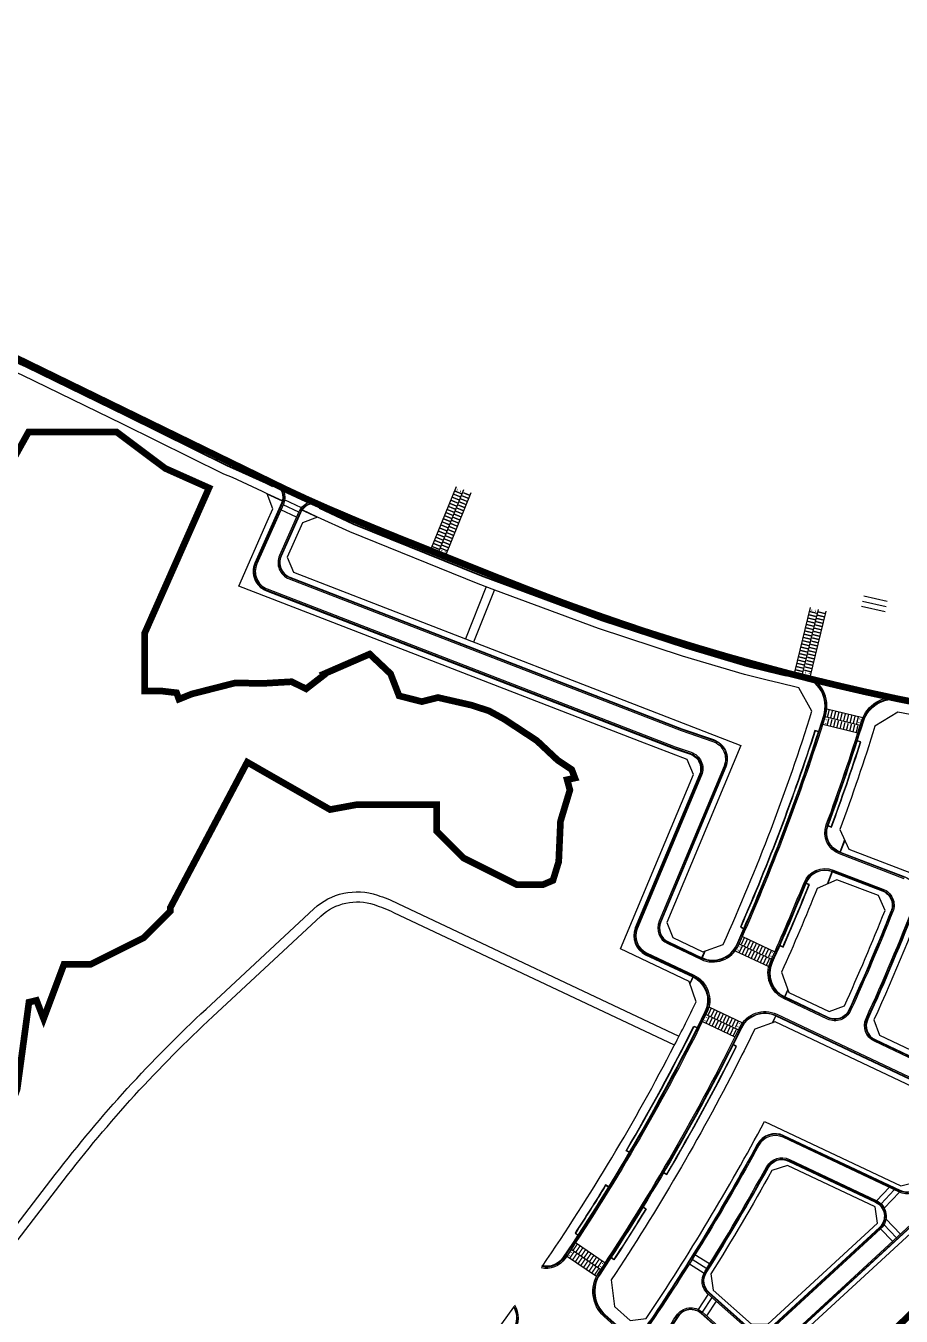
# Model space of a CAD drawing. Header units: millimetres. Extents: x 235327 to 237168, y 422741 to 424190.
# Drawn here: x 235988.4 to 236317.1, y 423705.2 to 424189.9 of the extents above; entities that cross this region are included whole.
import ezdxf

# ---------------------------------------------------------------- set-up
doc = ezdxf.new("R2010")
doc.units = ezdxf.units.MM
doc.linetypes.add('DASHED2', pattern=[0.375, 0.25, -0.125])
doc.linetypes.add('PHANTOM2', pattern=[1.25, 0.625, -0.125, 0.125, -0.125, 0.125, -0.125])
for name, color, linetype in [('0_210818_탑립전민지구 구역계(최종)', 1, 'PHANTOM2'), ('@@노면표시_11.횡단보도(W6.0_백색)', 7, 'Continuous'), ('@@보도선', 7, 'Continuous'), ('@@횡단보도라인', 7, 'Continuous')]:
    doc.layers.add(name, color=color, linetype=linetype)
doc.layers.add('_낮춤(200x250)_직선', color=7, linetype='Continuous', lineweight=13)

# ---------------------------------------------------------------- blocks, each defined once
blk = doc.blocks.new('계획선 검토')
at = {"layer": '@@보도선', "color": 8}
for points in [[(235866.68, 424117.2, -0.24565), (235878.26, 424117.49), (235937.57, 424088.34), (235971.45, 424071.62), (235989.34, 424063.58), (236027.12, 424045.14), (236065.03, 424026.42), (236068.14, 424025.1), (236079.5, 424019.84), (236081.88, 424018.74, -0.409289), (236085.09, 424010.21), (236075.15, 423987.78, 0.428203), (236079.03, 423978.42), (236232.24, 423919.1), (236238.22, 423917.06, -0.433871), (236242.12, 423908.4), (236218.01, 423850.77, 0.401043), (236221.48, 423841.74), (236239.21, 423833.36, -0.418541), (236244.16, 423819.24, -0.033623), (236190.9, 423726.93, -0.31349), (236181.86, 423723.4, -0.306906)], [(235867.22, 424116.92, -0.238227), (235878.04, 424117.04), (235937.35, 424087.89), (235971.24, 424071.17), (235989.12, 424063.12), (236026.9, 424044.69), (236064.82, 424025.97), (236067.94, 424024.65), (236079.29, 424019.39), (236081.67, 424018.29, -0.409289), (236084.63, 424010.41), (236074.7, 423987.98, 0.428203), (236078.85, 423977.95), (236232.07, 423918.63), (236238.06, 423916.58, -0.433871), (236241.66, 423908.59), (236217.55, 423850.96, 0.401043), (236221.26, 423841.28), (236239, 423832.9, -0.418541), (236243.71, 423819.46, -0.033623), (236190.48, 423727.21, -0.306906), (236182.16, 423723.84)], [(236081.58, 424018.11), (236081.58, 424018.11), (236079.21, 424019.21), (236067.86, 424024.46), (236064.74, 424025.79), (236026.81, 424044.51), (235989.04, 424062.94), (235971.15, 424070.99), (235937.26, 424087.71), (235877.95, 424116.86, 0.238227), (235867.31, 424116.75), (235867.22, 424116.92)], [(236182.41, 423724, 0.030678), (236231.93, 423806.93, 0.005831), (236240.18, 423823.35), (236237.48, 423830.99), (236211.71, 423843.17), (236239.11, 423908.67), (236236.72, 423914.28), (236219.05, 423921.12), (236099.84, 423967.27), (236068.32, 423979.47), (236079.07, 424003.73), (236081.15, 424008.44), (236079, 424014.14), (236077.24, 424014.96), (236065.96, 424020.18), (236062.79, 424021.53), (236024.75, 424040.31), (235987.05, 424058.7), (235969.16, 424066.75), (235935.2, 424083.52), (235872.89, 424114.14), (235867.57, 424116.88)], [(236081.58, 424018.11, -0.364342), (236084.75, 424011.35, -0.364342)], [(236084.47, 424010.49), (236074.53, 423988.05, 0.428203), (236078.78, 423977.78), (236232.01, 423918.46), (236238, 423916.41, -0.433871), (236241.49, 423908.66), (236217.38, 423851.03, 0.401043), (236221.19, 423841.12), (236238.92, 423832.74)], [(236084.77, 424011.34, -0.039114), (236084.47, 424010.49)], [(236084.77, 424011.34, -0.039114), (236084.47, 424010.49)], [(236099.28, 424009.91, 0.364339), (236092.08, 424007.96, 0.364339)], [(236242.13, 423839.72), (236242.22, 423839.9, 0.420196), (236255.35, 423844.76, 0.029063), (236288.03, 423930.82, 0.433862), (236279.55, 423945.83), (236272.16, 423947.62), (236259.46, 423950.76), (236236.4, 423957.61), (236204.98, 423967.9), (236159.92, 423984.66), (236111.9, 424004.06), (236099.28, 424009.91, 0)], [(236091.52, 424007), (236084.27, 423990.63, 0.428203), (236087.49, 423982.84), (236234.7, 423925.85), (236246.62, 423921.77, -0.433871), (236251.22, 423911.54), (236226.85, 423853.29, 0.401043), (236229.73, 423845.78), (236242.21, 423839.88)], [(236092.06, 424007.97, 0.047578), (236091.52, 424007)], [(236084.27, 423990.63, 0.428203), (236087.49, 423982.84), (236234.7, 423925.85), (236246.62, 423921.77, -0.433871), (236251.22, 423911.54), (236248.37, 423904.74)], [(236223.94, 423692.38, 0.004694), (236232.76, 423705.45, -0.456972), (236242.5, 423706.72), (236259.36, 423691.7, 0.385544)], [(236268.75, 423691.78), (236320.61, 423739.53, 0.096626)], [(236342.64, 423791.68), (236307.09, 423808.48, -0.410123), (236303.95, 423817.05, 0.013895), (236322.29, 423860.47, 0.416043)], [(236318.27, 423869.55), (236293.94, 423878.86, -0.410536), (236289.01, 423889.74, 0.012801), (236302.29, 423928.85, -0.380361), (236316.52, 423937.42), (236341.9, 423932.67)], [(236224.35, 423692.09, 0.004694), (236233.17, 423705.18, -0.456972), (236242.17, 423706.35), (236259.02, 423691.33, 0.385544)], [(236269.09, 423691.41), (236320.95, 423739.16, 0.096626)], [(236342.85, 423792.14), (236307.31, 423808.93, -0.410123), (236304.41, 423816.84, 0.013895), (236322.76, 423860.29, 0.416043)], [(236318.45, 423870.02), (236294.12, 423879.33, -0.410536), (236289.48, 423889.57, 0.012801), (236302.77, 423928.7, -0.380361), (236316.43, 423936.93), (236341.8, 423932.18)], [(236294.12, 423879.33), (236294.2, 423879.52), (236294.2, 423879.52, -0.410536), (236289.66, 423889.5, 0.012801), (236302.96, 423928.64, -0.380361), (236316.39, 423936.73), (236341.77, 423931.99)], [(236340.92, 423927.38), (236315.93, 423932.06), (236307.3, 423926.83, -0.012631), (236294.1, 423887.99), (236297.43, 423880.61), (236328.53, 423868.71, -0.016605), (236306.87, 423816.51), (236308.96, 423810.78), (236351.78, 423790.55)], [(236286.13, 423924.86), (236284.74, 423925.2, -0.024966), (236256.73, 423851.38), (236258.02, 423850.77)], [(236286.09, 423924.75), (236284.82, 423925.06, -0.024893), (236256.89, 423851.44), (236258.06, 423850.88)], [(236289.62, 423889.38), (236290.96, 423888.89, 0.010497), (236302.03, 423921), (236300.64, 423921.33)], [(236289.66, 423889.5), (236290.88, 423889.05, 0.01042), (236301.87, 423920.91), (236300.61, 423921.22)], [(236294.19, 423879.5), (236318.51, 423870.19, -0.416043), (236322.92, 423860.22, -0.013895), (236304.57, 423816.77, 0.410123), (236307.38, 423809.09), (236342.93, 423792.3, -0.414214), (236346.59, 423782.07), (236335.57, 423758.75, -0.096626), (236321.07, 423739.03), (236269.21, 423691.28, -0.385544), (236258.9, 423691.2), (236242.05, 423706.21, 0.456972), (236233.32, 423705.08, -0.002131), (236229.35, 423699.11, -0.002131)], [(236291.4, 423872.34), (236291.33, 423872.15, 0.409418), (236281.3, 423867.77, -0.010007), (236268.67, 423838.03, 0.408448), (236273.42, 423825.16), (236273.33, 423824.98)], [(236291.34, 423872.17, -0.000033), (236291.34, 423872.17), (236310.05, 423865.01, -0.418164), (236313.37, 423857.42, -0.012005), (236297.53, 423820.27, -0.418411), (236289.75, 423817.42), (236273.41, 423825.14, -0.000045), (236273.41, 423825.14, -0.000045)], [(235952, 423639.09), (235955.76, 423687.23, -0.145274), (235966.75, 423715.86), (235999.44, 423758.41, -0.041799), (236056.06, 423820.6), (236096.56, 423858.23, -0.274452), (236120.39, 423863.38, -0.029653), (236128.08, 423860.29), (236233.6, 423810.44)], [(236271.49, 423844.41), (236272.78, 423843.8, 0.007898), (236282.67, 423867.36), (236281.35, 423867.89)], [(236271.54, 423844.52), (236272.72, 423843.96, 0.007823), (236282.51, 423867.29), (236281.3, 423867.78)], [(235955.66, 423637.68), (235959.51, 423686.94, -0.145274), (235969.73, 423713.57), (236002.42, 423756.12, -0.041799), (236058.62, 423817.84), (236099.12, 423855.47, -0.274452), (236119.2, 423859.81, -0.029653), (236126.47, 423856.89), (236231.88, 423807.09)], [(236239, 423832.9), (236238.92, 423832.72, -0.418541), (236243.53, 423819.55, -0.033623), (236190.32, 423727.32, -0.306906), (236182.2, 423724.04), (236182.16, 423723.84)], [(236270.2, 423818.17), (236270.11, 423817.98), (236270.11, 423817.98, 0.410081), (236257.13, 423813.43, -0.03303), (236204.04, 423721.04, 0.37371), (236206.01, 423705.69), (236212.46, 423699.94, 0.453304), (236221.12, 423701.01, 0.000907), (236222.81, 423703.52), (236222.98, 423703.4)], [(236270.12, 423818), (236334.15, 423787.75, -0.414214), (236336.92, 423780.01), (236328.47, 423762.11, -0.039762), (236324.04, 423754.38, -0.368384), (236316.75, 423752.41), (236273.11, 423773.03, 0.3973), (236263.09, 423769.76, -0.023286), (236222.83, 423703.5, -0.023286)], [(236215.04, 423766.65), (236213.81, 423767.37, 0.016855), (236239.29, 423814.21), (236240.58, 423813.6)], [(236215.1, 423766.75), (236213.98, 423767.41, 0.01678), (236239.35, 423814.05), (236240.53, 423813.49)], [(236227.91, 423759.15), (236229.14, 423758.43, 0.016961), (236255.34, 423806.63), (236254.05, 423807.23)], [(236227.97, 423759.25), (236229.09, 423758.59, 0.016886), (236255.18, 423806.57), (236254, 423807.13)], [(236207.31, 423753.79), (236206.1, 423754.54, -0.006776), (236194.63, 423736.42), (236195.8, 423735.62)], [(236207.25, 423753.69), (236206.14, 423754.37, -0.006701), (236194.79, 423736.45), (236195.87, 423735.72)], [(236220.18, 423746.29), (236221.39, 423745.55, -0.007003), (236209.27, 423726.4), (236208.1, 423727.21)], [(236220.12, 423746.19), (236221.23, 423745.51, -0.006928), (236209.24, 423726.57), (236208.17, 423727.31)], [(235991.3, 423621.51, 0.367152), (235994.33, 423613.67, -0.042679), (236045.08, 423580.2, 0.377884), (236061.59, 423581.1), (236083, 423602.15), (236095.78, 423610.6, 0.036932), (236171.74, 423699.62, 0.31349), (236171.99, 423709.33, 0.306906)], [(235991.74, 423621.28, 0.363669), (235994.57, 423614.11, -0.042679), (236045.39, 423580.59, 0.377884), (236061.24, 423581.46), (236082.69, 423602.54), (236095.46, 423610.99, 0.036916), (236171.34, 423699.92, 0.306906), (236171.67, 423708.89)], [(236171.67, 423708.89), (236171.5, 423708.78, -0.306906), (236171.18, 423700.04, -0.036909), (236095.33, 423611.15), (236082.56, 423602.69), (236061.1, 423581.6, -0.377884), (236045.52, 423580.75, 0.042679), (235994.67, 423614.28, -0.363669), (235991.93, 423621.22), (235991.74, 423621.28)], [(235991.89, 423621.07, -0.046279), (236048.04, 423584.72), (236058.12, 423585.23), (236079.6, 423606.35), (236092.35, 423614.78, 0.039032), (236171.61, 423708.6)]]:
    blk.add_lwpolyline(points, format="xyb", dxfattribs=at)
for points in [[(236081.69, 424018.06), (236081.09, 424016.77), (236078.61, 424017.92), (236067.28, 424023.17), (236064.15, 424024.5), (236026.18, 424043.23), (235988.44, 424061.66), (235970.55, 424069.7), (235936.64, 424086.44), (235885.41, 424111.61), (235886.03, 424112.89)], [(236081.58, 424018.11), (236081.04, 424016.93), (236078.66, 424018.03), (236067.33, 424023.27), (236064.2, 424024.61), (236026.24, 424043.34), (235988.49, 424061.76), (235970.6, 424069.81), (235936.69, 424086.55), (235885.57, 424111.67), (235886.14, 424112.84)], [(236084.78, 424011.47), (236079, 424014.14)], [(236084.75, 424011.35), (236079.06, 424013.98)], [(236084.75, 424011.35), (236084.94, 424011.3)], [(236099.17, 424009.96), (236098.57, 424008.67), (236111.33, 424002.76), (236159.41, 423983.34), (236204.52, 423966.56), (236235.97, 423956.26), (236259.08, 423949.39), (236271.83, 423946.24), (236273.91, 423945.74), (236274.24, 423947.12)], [(236099.28, 424009.91), (236098.73, 424008.73), (236111.38, 424002.87), (236159.45, 423983.45), (236204.56, 423966.67), (236236.01, 423956.37), (236259.12, 423949.5), (236271.86, 423946.36), (236273.82, 423945.88), (236274.12, 423947.14)], [(236092.08, 424007.96), (236091.91, 424008.07)], [(236097.8, 424005.3), (236092.08, 424007.96)], [(236097.96, 424005.36), (236092.15, 424008.05)], [(236153.6, 423959.73), (236161.32, 423979.02)], [(236156.64, 423958.56), (236164.38, 423977.88)], [(236322.22, 423737.78), (236264.12, 423684.28)], [(236295.85, 423884.1), (236294.08, 423879.56)], [(236295.92, 423883.95), (236294.2, 423879.52)], [(236289.43, 423867.6), (236291.22, 423872.2)], [(236289.58, 423867.67), (236291.33, 423872.15)], [(236242.22, 423839.9), (236243.38, 423842.36)], [(236243.54, 423842.42), (236242.33, 423839.85)], [(236238.92, 423832.72), (236237.74, 423830.24)], [(236239.02, 423832.67), (236237.8, 423830.08)], [(236274.56, 423827.94), (236273.31, 423825.21)], [(236274.62, 423827.78), (236273.42, 423825.16)], [(236268.79, 423815.38), (236270.01, 423818.03)], [(236268.94, 423815.44), (236270.11, 423817.98)]]:
    blk.add_lwpolyline(points, dxfattribs=at)
for points in [[(236083.64, 423990.9, 0.428203), (236087.24, 423982.21), (236234.47, 423925.21), (236246.4, 423921.13, -0.433871), (236250.59, 423911.81), (236226.22, 423853.55, 0.401043), (236229.44, 423845.16), (236241.92, 423839.27, 0.420196), (236255.99, 423844.47, 0.029063), (236288.69, 423930.61, 0.433862), (236279.72, 423946.51), (236272.33, 423948.3), (236259.64, 423951.43), (236236.61, 423958.28), (236205.22, 423968.56), (236160.18, 423985.31), (236112.18, 424004.71), (236099.57, 424010.54, 0.419183), (236090.9, 424007.28)], [(236084.1, 423990.7, 0.428203), (236087.42, 423982.67), (236234.64, 423925.68), (236246.56, 423921.6, -0.433871), (236251.05, 423911.61), (236226.68, 423853.36, 0.401043), (236229.65, 423845.62), (236242.13, 423839.72, 0.420196), (236255.53, 423844.67, 0.029063), (236288.22, 423930.76, 0.433862), (236279.6, 423946.02), (236272.21, 423947.81), (236259.51, 423950.95), (236236.46, 423957.81), (236205.05, 423968.09), (236160, 423984.85), (236111.98, 424004.25), (236099.36, 424010.09, 0.419183), (236091.35, 424007.08)], [(236256.97, 423919.59), (236229.17, 423853.14), (236231.35, 423847.44), (236242.67, 423842.1), (236250.28, 423844.88, 0.029758), (236283.63, 423932.44), (236278.64, 423941.23), (236271.05, 423943.07), (236267.29, 423944), (236258.23, 423946.24), (236235, 423953.15), (236203.44, 423963.48), (236164.54, 423977.95), (236158.23, 423980.3), (236110.04, 423999.77), (236097.96, 424005.36), (236092.25, 424003.21), (236086.53, 423990.31), (236088.86, 423984.67), (236153.45, 423959.66)], [(236273.12, 423824.53, -0.408507), (236268.03, 423838.32, 0.010007), (236280.65, 423868.04, -0.409461), (236291.58, 423872.81), (236310.29, 423865.65, -0.418164), (236314, 423857.17, -0.012005), (236298.15, 423819.99, -0.418411), (236289.46, 423816.81)], [(236273.33, 423824.98, -0.408507), (236268.48, 423838.11, 0.010007), (236281.12, 423867.85, -0.409461), (236291.4, 423872.34), (236310.11, 423865.18, -0.418164), (236313.54, 423857.36, -0.012005), (236297.7, 423820.2, -0.418411), (236289.67, 423817.26)], [(236311.08, 423857.61), (236308.63, 423863.2), (236293.02, 423869.17), (236285.6, 423865.92, -0.010534), (236272.18, 423834.44), (236274.97, 423826.84), (236290.08, 423819.7), (236295.81, 423821.79, 0.011606)], [(236221.7, 423700.62, -0.453304), (236211.99, 423699.41), (236205.54, 423705.16, -0.37371), (236203.45, 423721.43, 0.03303), (236256.5, 423813.74, -0.410081), (236270.41, 423818.62), (236334.44, 423788.37, -0.414214), (236337.54, 423779.72), (236329.08, 423761.82, -0.039762), (236324.6, 423754, -0.368384), (236316.46, 423751.79), (236272.82, 423772.41, 0.3973), (236263.68, 423769.44, -0.024194)], [(236221.28, 423700.9, -0.453304), (236212.33, 423699.79), (236205.87, 423705.54, -0.37371), (236203.87, 423721.15, 0.03303), (236256.95, 423813.52, -0.410081), (236270.2, 423818.17), (236334.22, 423787.92, -0.414214), (236337.09, 423779.93), (236328.63, 423762.03, -0.039762), (236324.19, 423754.28, -0.368384), (236316.67, 423752.25), (236273.03, 423772.86, 0.3973), (236263.24, 423769.67, -0.024194)], [(236221.28, 423700.9, -0.453304), (236212.33, 423699.79), (236205.87, 423705.54, -0.37371), (236203.87, 423721.15, 0.03303), (236256.95, 423813.52, -0.410081), (236270.2, 423818.17), (236334.22, 423787.92, -0.414214), (236337.09, 423779.93), (236328.63, 423762.03, -0.039762), (236324.19, 423754.28, -0.368384), (236316.67, 423752.25), (236273.03, 423772.86, 0.3973), (236263.24, 423769.67, -0.024194)], [(236265.79, 423778.36), (236316.97, 423754.18), (236322.87, 423755.69, 0.037811), (236326.93, 423762.83), (236328.34, 423765.81), (236335.09, 423780.11), (236333.03, 423785.85), (236269.77, 423815.73), (236262.14, 423813.03, -0.004438), (236255.71, 423800.13, -0.028999), (236208.21, 423718.87), (236209.48, 423708.86), (236215.32, 423703.65), (236221.39, 423704.41, 0.025965)], [(236243.37, 423721.92, 0.01365), (236266.68, 423761.4, -0.395365), (236275.14, 423764.12), (236307.78, 423748.7, -0.532138), (236309.41, 423738.05), (236268.35, 423700.24, -0.385544), (236259.62, 423700.17), (236244.55, 423713.61, -0.366085)], [(236243.79, 423721.65, 0.01365), (236267.12, 423761.16, -0.395365), (236274.93, 423763.67), (236307.57, 423748.25, -0.532138), (236309.07, 423738.41), (236268.01, 423700.61, -0.385544), (236259.95, 423700.55), (236244.88, 423713.98, -0.366085)], [(236243.94, 423721.55, 0.01365), (236267.28, 423761.07, -0.395365), (236274.85, 423763.51), (236307.49, 423748.09, -0.532138), (236308.95, 423738.55), (236267.89, 423700.74, -0.385544), (236260.07, 423700.68), (236245, 423714.11, -0.366085)], [(236308.26, 423740.23), (236307.34, 423746.28), (236274.41, 423761.84), (236268.61, 423759.97, -0.013404), (236245.65, 423721.08), (236246.5, 423715.05), (236260.92, 423702.2), (236267.02, 423702.25)]]:
    blk.add_lwpolyline(points, format="xyb", close=True, dxfattribs=at)

msp = doc.modelspace()

# ---------------------------------------------------------------- hatches: boundary and pattern name
at = {"layer": '@@노면표시_11.횡단보도(W6.0_백색)', "ltscale": 0.1}
for points in [[(236151.42, 424012.75), (236148.87, 424013.78), (236149.06, 424014.24), (236151.61, 424013.21)], [(236151.89, 424013.9), (236149.34, 424014.94), (236149.53, 424015.4), (236152.08, 424014.37)], [(236150.2, 424015.23), (236150.56, 424015.52), (236150.42, 424015.58), (236150.57, 424015.95), (236150.43, 424016), (236150.28, 424015.63), (236150.14, 424015.69)], [(236151.48, 424014.72), (236151.84, 424015), (236151.7, 424015.06), (236151.85, 424015.43), (236151.71, 424015.49), (236151.56, 424015.12), (236151.42, 424015.17)], [(236152.59, 424014.29), (236155.13, 424013.26), (236155.32, 424013.72), (236152.77, 424014.76)], [(236149.54, 424008.11), (236146.99, 424009.15), (236147.18, 424009.61), (236149.73, 424008.58)], [(236150.01, 424009.27), (236147.46, 424010.3), (236147.65, 424010.77), (236150.2, 424009.73)], [(236150.48, 424010.43), (236147.93, 424011.46), (236148.12, 424011.93), (236150.67, 424010.89)], [(236150.95, 424011.59), (236148.4, 424012.62), (236148.59, 424013.08), (236151.14, 424012.05)], [(236150.24, 424008.5), (236152.78, 424007.47), (236152.97, 424007.93), (236150.42, 424008.97)], [(236150.71, 424009.66), (236153.25, 424008.63), (236153.44, 424009.09), (236150.89, 424010.12)], [(236151.18, 424010.82), (236153.72, 424009.79), (236153.91, 424010.25), (236151.36, 424011.28)], [(236151.65, 424011.98), (236154.19, 424010.94), (236154.38, 424011.41), (236151.83, 424012.44)], [(236152.12, 424013.14), (236154.66, 424012.1), (236154.85, 424012.57), (236152.3, 424013.6)], [(236147.66, 424003.48), (236145.11, 424004.51), (236145.3, 424004.98), (236147.85, 424003.94)], [(236148.13, 424004.64), (236145.58, 424005.67), (236145.77, 424006.13), (236148.32, 424005.1)], [(236148.6, 424005.8), (236146.05, 424006.83), (236146.24, 424007.29), (236148.79, 424006.26)], [(236149.07, 424006.95), (236146.52, 424007.99), (236146.71, 424008.45), (236149.26, 424007.42)], [(236148.36, 424003.87), (236150.9, 424002.84), (236151.09, 424003.3), (236148.54, 424004.33)], [(236148.83, 424005.03), (236151.37, 424003.99), (236151.56, 424004.46), (236149.01, 424005.49)], [(236149.3, 424006.19), (236151.84, 424005.15), (236152.03, 424005.62), (236149.48, 424006.65)], [(236149.77, 424007.34), (236152.31, 424006.31), (236152.5, 424006.77), (236149.95, 424007.81)], [(236145.78, 423998.85), (236143.23, 423999.88), (236143.42, 424000.34), (236145.97, 423999.31)], [(236146.25, 424000), (236143.7, 424001.04), (236143.89, 424001.5), (236146.44, 424000.47)], [(236146.72, 424001.16), (236144.17, 424002.2), (236144.36, 424002.66), (236146.91, 424001.63)], [(236147.19, 424002.32), (236144.64, 424003.35), (236144.83, 424003.82), (236147.38, 424002.78)], [(236146.48, 423999.24), (236149.02, 423998.2), (236149.21, 423998.67), (236146.66, 423999.7)], [(236146.95, 424000.4), (236149.49, 423999.36), (236149.68, 423999.82), (236147.13, 424000.86)], [(236147.42, 424001.55), (236149.96, 424000.52), (236150.15, 424000.98), (236147.6, 424002.02)], [(236147.89, 424002.71), (236150.43, 424001.68), (236150.62, 424002.14), (236148.07, 424003.18)], [(236143.43, 423993.05), (236140.88, 423994.09), (236141.07, 423994.55), (236143.62, 423993.52)], [(236143.9, 423994.21), (236141.35, 423995.25), (236141.54, 423995.71), (236144.09, 423994.68)], [(236144.37, 423995.37), (236141.82, 423996.4), (236142.01, 423996.87), (236144.56, 423995.83)], [(236144.84, 423996.53), (236142.29, 423997.56), (236142.48, 423998.03), (236145.03, 423996.99)], [(236145.31, 423997.69), (236142.76, 423998.72), (236142.95, 423999.18), (236145.5, 423998.15)], [(236144.6, 423994.6), (236147.15, 423993.57), (236147.33, 423994.03), (236144.78, 423995.07)], [(236145.07, 423995.76), (236147.62, 423994.73), (236147.8, 423995.19), (236145.25, 423996.23)], [(236145.54, 423996.92), (236148.08, 423995.89), (236148.27, 423996.35), (236145.72, 423997.38)], [(236146.01, 423998.08), (236148.55, 423997.04), (236148.74, 423997.51), (236146.19, 423998.54)], [(236144.13, 423993.45), (236146.68, 423992.41), (236146.86, 423992.87), (236144.31, 423993.91)], [(236144.73, 423993.09), (236144.37, 423992.81), (236144.51, 423992.75), (236144.36, 423992.38), (236144.5, 423992.32), (236144.65, 423992.7), (236144.78, 423992.64)], [(236146, 423992.58), (236145.64, 423992.29), (236145.78, 423992.23), (236145.63, 423991.86), (236145.77, 423991.81), (236145.92, 423992.18), (236146.06, 423992.12)], [(236283.48, 423970.07), (236283.8, 423970.4), (236283.65, 423970.44), (236283.74, 423970.83), (236283.6, 423970.86), (236283.5, 423970.47), (236283.36, 423970.51)], [(236284.82, 423969.74), (236285.13, 423970.08), (236284.99, 423970.11), (236285.08, 423970.5), (236284.93, 423970.54), (236284.84, 423970.15), (236284.69, 423970.18)], [(236284.46, 423965.35), (236281.79, 423966), (236281.91, 423966.49), (236284.58, 423965.84)], [(236284.76, 423966.57), (236282.08, 423967.22), (236282.2, 423967.7), (236284.87, 423967.05)], [(236285.05, 423967.78), (236282.38, 423968.43), (236282.5, 423968.92), (236285.17, 423968.27)], [(236285.35, 423969), (236282.67, 423969.65), (236282.79, 423970.13), (236285.46, 423969.48)], [(236285.09, 423965.84), (236287.77, 423965.19), (236287.88, 423965.68), (236285.21, 423966.33)], [(236285.39, 423967.06), (236288.06, 423966.41), (236288.18, 423966.89), (236285.51, 423967.54)], [(236285.68, 423968.27), (236288.36, 423967.62), (236288.47, 423968.11), (236285.8, 423968.76)], [(236285.98, 423969.49), (236288.65, 423968.84), (236288.77, 423969.32), (236286.1, 423969.97)], [(236283.28, 423960.49), (236280.61, 423961.14), (236280.73, 423961.63), (236283.4, 423960.98)], [(236283.58, 423961.71), (236280.9, 423962.36), (236281.02, 423962.84), (236283.69, 423962.19)], [(236283.87, 423962.92), (236281.2, 423963.57), (236281.32, 423964.06), (236283.99, 423963.41)], [(236284.17, 423964.14), (236281.49, 423964.79), (236281.61, 423965.27), (236284.28, 423964.62)], [(236283.91, 423960.98), (236286.59, 423960.33), (236286.71, 423960.82), (236284.03, 423961.47)], [(236284.21, 423962.2), (236286.88, 423961.55), (236287, 423962.04), (236284.33, 423962.68)], [(236284.5, 423963.41), (236287.18, 423962.76), (236287.29, 423963.25), (236284.62, 423963.9)], [(236284.8, 423964.63), (236287.47, 423963.98), (236287.59, 423964.47), (236284.92, 423965.11)], [(236282.1, 423955.64), (236279.43, 423956.28), (236279.55, 423956.77), (236282.22, 423956.12)], [(236282.4, 423956.85), (236279.72, 423957.5), (236279.84, 423957.98), (236282.51, 423957.34)], [(236282.69, 423958.06), (236280.02, 423958.71), (236280.14, 423959.2), (236282.81, 423958.55)], [(236282.99, 423959.28), (236280.31, 423959.93), (236280.43, 423960.41), (236283.1, 423959.77)], [(236282.74, 423956.12), (236285.41, 423955.48), (236285.53, 423955.96), (236282.85, 423956.61)], [(236283.03, 423957.34), (236285.7, 423956.69), (236285.82, 423957.18), (236283.15, 423957.83)], [(236283.33, 423958.55), (236286, 423957.91), (236286.12, 423958.39), (236283.44, 423959.04)], [(236283.62, 423959.77), (236286.29, 423959.12), (236286.41, 423959.61), (236283.74, 423960.25)], [(236280.92, 423950.78), (236278.25, 423951.43), (236278.37, 423951.91), (236281.04, 423951.26)], [(236281.22, 423951.99), (236278.54, 423952.64), (236278.66, 423953.13), (236281.34, 423952.48)], [(236281.51, 423953.21), (236278.84, 423953.85), (236278.96, 423954.34), (236281.63, 423953.69)], [(236281.81, 423954.42), (236279.13, 423955.07), (236279.25, 423955.56), (236281.93, 423954.91)], [(236281.56, 423951.27), (236284.23, 423950.62), (236284.35, 423951.1), (236281.67, 423951.75)], [(236281.85, 423952.48), (236284.52, 423951.83), (236284.64, 423952.32), (236281.97, 423952.97)], [(236282.15, 423953.7), (236284.82, 423953.05), (236284.94, 423953.53), (236282.26, 423954.18)], [(236282.44, 423954.91), (236285.11, 423954.26), (236285.23, 423954.75), (236282.56, 423955.4)], [(236280.04, 423947.13), (236277.37, 423947.78), (236277.48, 423948.27), (236280.16, 423947.62)], [(236280.33, 423948.35), (236277.66, 423949), (236277.78, 423949.48), (236280.45, 423948.83)], [(236280.63, 423949.56), (236277.96, 423950.21), (236278.07, 423950.7), (236280.75, 423950.05)], [(236280.67, 423947.62), (236283.34, 423946.97), (236283.46, 423947.46), (236280.79, 423948.11)], [(236280.97, 423948.84), (236283.64, 423948.19), (236283.76, 423948.67), (236281.08, 423949.32)], [(236281.32, 423947.36), (236281, 423947.03), (236281.15, 423946.99), (236281.05, 423946.6), (236281.2, 423946.57), (236281.29, 423946.96), (236281.44, 423946.92)], [(236281.26, 423950.05), (236283.93, 423949.4), (236284.05, 423949.89), (236281.38, 423950.54)], [(236282.65, 423947.04), (236282.34, 423946.7), (236282.48, 423946.67), (236282.39, 423946.28), (236282.54, 423946.24), (236282.63, 423946.63), (236282.78, 423946.6)], [(236289.71, 423930.3), (236290.36, 423932.97), (236289.87, 423933.09), (236289.22, 423930.42)], [(236290.92, 423930.01), (236291.57, 423932.68), (236291.09, 423932.8), (236290.44, 423930.12)], [(236292.14, 423929.71), (236292.79, 423932.38), (236292.3, 423932.5), (236291.65, 423929.83)], [(236293.35, 423929.41), (236294, 423932.09), (236293.52, 423932.2), (236292.87, 423929.53)], [(236294.57, 423929.12), (236295.22, 423931.79), (236294.73, 423931.91), (236294.08, 423929.24)], [(236295.78, 423928.82), (236296.43, 423931.5), (236295.94, 423931.61), (236295.29, 423928.94)], [(236289.13, 423927.8), (236288.79, 423928.12), (236288.75, 423927.97), (236288.37, 423928.07), (236288.33, 423927.92), (236288.72, 423927.83), (236288.68, 423927.68)], [(236289.45, 423929.14), (236289.12, 423929.45), (236289.08, 423929.31), (236288.69, 423929.4), (236288.66, 423929.26), (236289.04, 423929.16), (236289.01, 423929.02)], [(236290.2, 423929.67), (236289.55, 423927), (236289.06, 423927.11), (236289.71, 423929.79)], [(236291.41, 423929.37), (236290.76, 423926.7), (236290.28, 423926.82), (236290.93, 423929.49)], [(236292.63, 423929.08), (236291.98, 423926.4), (236291.49, 423926.52), (236292.14, 423929.19)], [(236293.84, 423928.78), (236293.19, 423926.11), (236292.7, 423926.23), (236293.35, 423928.9)], [(236295.05, 423928.49), (236294.4, 423925.81), (236293.92, 423925.93), (236294.57, 423928.6)], [(236296.27, 423928.19), (236295.62, 423925.52), (236295.13, 423925.64), (236295.78, 423928.31)], [(236297.48, 423927.89), (236296.83, 423925.22), (236296.35, 423925.34), (236297, 423928.01)], [(236296.99, 423928.53), (236297.64, 423931.2), (236297.16, 423931.32), (236296.51, 423928.65)], [(236298.7, 423927.6), (236298.05, 423924.93), (236297.56, 423925.05), (236298.21, 423927.72)], [(236298.21, 423928.23), (236298.86, 423930.9), (236298.37, 423931.02), (236297.72, 423928.35)], [(236299.91, 423927.3), (236299.26, 423924.63), (236298.78, 423924.75), (236299.43, 423927.42)], [(236299.42, 423927.94), (236300.07, 423930.61), (236299.59, 423930.73), (236298.94, 423928.06)], [(236301.13, 423927.01), (236300.48, 423924.34), (236299.99, 423924.45), (236300.64, 423927.13)], [(236300.64, 423927.64), (236301.29, 423930.31), (236300.8, 423930.43), (236300.15, 423927.76)], [(236300.9, 423928.29), (236301.23, 423927.97), (236301.27, 423928.12), (236301.66, 423928.02), (236301.69, 423928.17), (236301.3, 423928.26), (236301.34, 423928.41)], [(236301.22, 423929.62), (236301.56, 423929.31), (236301.59, 423929.45), (236301.98, 423929.36), (236302.02, 423929.51), (236301.63, 423929.6), (236301.66, 423929.75)], [(236257.69, 423844.15), (236256.52, 423841.66), (236256.06, 423841.88), (236257.24, 423844.36)], [(236256.85, 423843.78), (236256.59, 423844.16), (236256.52, 423844.02), (236256.16, 423844.19), (236256.1, 423844.06), (236256.46, 423843.89), (236256.4, 423843.75)], [(236257.34, 423844.87), (236258.51, 423847.35), (236258.06, 423847.57), (236256.89, 423845.08)], [(236258.47, 423844.33), (236259.64, 423846.82), (236259.19, 423847.03), (236258.02, 423844.55)], [(236259.6, 423843.8), (236260.77, 423846.29), (236260.32, 423846.5), (236259.15, 423844.01)], [(236260.73, 423843.27), (236261.9, 423845.75), (236261.45, 423845.97), (236260.28, 423843.48)], [(236261.86, 423842.73), (236263.03, 423845.22), (236262.58, 423845.43), (236261.41, 423842.95)], [(236262.99, 423842.2), (236264.16, 423844.68), (236263.71, 423844.9), (236262.54, 423842.41)], [(236264.12, 423841.66), (236265.29, 423844.15), (236264.84, 423844.36), (236263.67, 423841.88)], [(236256.27, 423842.54), (236256, 423842.91), (236255.94, 423842.78), (236255.57, 423842.95), (236255.51, 423842.81), (236255.87, 423842.64), (236255.81, 423842.51)], [(236258.82, 423843.61), (236257.65, 423841.13), (236257.19, 423841.34), (236258.37, 423843.83)], [(236259.95, 423843.08), (236258.78, 423840.59), (236258.32, 423840.81), (236259.5, 423843.29)], [(236261.08, 423842.55), (236259.91, 423840.06), (236259.45, 423840.27), (236260.63, 423842.76)], [(236262.21, 423842.01), (236261.04, 423839.53), (236260.58, 423839.74), (236261.76, 423842.23)], [(236263.34, 423841.48), (236262.17, 423838.99), (236261.71, 423839.21), (236262.89, 423841.69)], [(236264.47, 423840.94), (236263.3, 423838.46), (236262.84, 423838.67), (236264.02, 423841.16)], [(236265.6, 423840.41), (236264.43, 423837.92), (236263.97, 423838.14), (236265.15, 423840.62)], [(236265.25, 423841.13), (236266.42, 423843.62), (236265.97, 423843.83), (236264.8, 423841.34)], [(236266.73, 423839.88), (236265.56, 423837.39), (236265.1, 423837.6), (236266.28, 423840.09)], [(236266.38, 423840.6), (236267.55, 423843.08), (236267.1, 423843.3), (236265.93, 423840.81)], [(236267.86, 423839.34), (236266.69, 423836.86), (236266.23, 423837.07), (236267.41, 423839.56)], [(236267.51, 423840.06), (236268.68, 423842.55), (236268.23, 423842.76), (236267.06, 423840.28)], [(236267.89, 423840.64), (236268.16, 423840.27), (236268.22, 423840.4), (236268.59, 423840.23), (236268.65, 423840.37), (236268.29, 423840.54), (236268.35, 423840.67)], [(236268.48, 423841.88), (236268.75, 423841.51), (236268.81, 423841.65), (236269.17, 423841.47), (236269.24, 423841.61), (236268.88, 423841.78), (236268.94, 423841.92)], [(236244.9, 423818.34), (236246.07, 423820.83), (236245.62, 423821.04), (236244.44, 423818.55)], [(236246.03, 423817.81), (236247.2, 423820.29), (236246.75, 423820.51), (236245.57, 423818.02)], [(236247.16, 423817.27), (236248.33, 423819.76), (236247.88, 423819.97), (236246.7, 423817.49)], [(236243.82, 423816.01), (236243.56, 423816.39), (236243.49, 423816.25), (236243.13, 423816.42), (236243.07, 423816.29), (236243.43, 423816.12), (236243.37, 423815.98)], [(236245.25, 423817.62), (236244.07, 423815.14), (236243.62, 423815.35), (236244.79, 423817.84)], [(236244.41, 423817.26), (236244.14, 423817.63), (236244.08, 423817.5), (236243.72, 423817.67), (236243.66, 423817.53), (236244.02, 423817.36), (236243.95, 423817.22)], [(236246.38, 423817.09), (236245.2, 423814.6), (236244.75, 423814.81), (236245.92, 423817.3)], [(236247.51, 423816.55), (236246.33, 423814.07), (236245.88, 423814.28), (236247.06, 423816.77)], [(236248.64, 423816.02), (236247.46, 423813.53), (236247.01, 423813.75), (236248.19, 423816.23)], [(236248.29, 423816.74), (236249.46, 423819.23), (236249.01, 423819.44), (236247.83, 423816.95)], [(236249.77, 423815.49), (236248.59, 423813), (236248.14, 423813.21), (236249.32, 423815.7)], [(236249.42, 423816.21), (236250.59, 423818.69), (236250.14, 423818.91), (236248.96, 423816.42)], [(236250.9, 423814.95), (236249.72, 423812.47), (236249.27, 423812.68), (236250.45, 423815.17)], [(236250.55, 423815.67), (236251.72, 423818.16), (236251.27, 423818.37), (236250.09, 423815.88)], [(236251.68, 423815.14), (236252.85, 423817.62), (236252.4, 423817.84), (236251.22, 423815.35)], [(236252.81, 423814.6), (236253.98, 423817.09), (236253.53, 423817.3), (236252.35, 423814.82)], [(236253.94, 423814.07), (236255.11, 423816.56), (236254.66, 423816.77), (236253.48, 423814.28)], [(236255.07, 423813.54), (236256.24, 423816.02), (236255.79, 423816.24), (236254.62, 423813.75)], [(236256.04, 423815.36), (236256.3, 423814.98), (236256.37, 423815.12), (236256.73, 423814.95), (236256.79, 423815.08), (236256.43, 423815.25), (236256.5, 423815.39)], [(236252.03, 423814.42), (236250.85, 423811.93), (236250.4, 423812.15), (236251.58, 423814.63)], [(236253.16, 423813.88), (236251.98, 423811.4), (236251.53, 423811.61), (236252.71, 423814.1)], [(236254.29, 423813.35), (236253.11, 423810.86), (236252.66, 423811.08), (236253.84, 423813.56)], [(236255.42, 423812.82), (236254.24, 423810.33), (236253.79, 423810.54), (236254.97, 423813.03)], [(236255.45, 423814.11), (236255.72, 423813.74), (236255.78, 423813.88), (236256.14, 423813.7), (236256.21, 423813.84), (236255.84, 423814.01), (236255.91, 423814.15)], [(236192.74, 423727.79), (236192.54, 423728.2), (236192.45, 423728.07), (236192.12, 423728.3), (236192.04, 423728.18), (236192.37, 423727.95), (236192.28, 423727.83)], [(236194.4, 423729.15), (236192.85, 423726.88), (236192.43, 423727.16), (236193.99, 423729.43)], [(236193.52, 423728.92), (236193.31, 423729.33), (236193.23, 423729.21), (236192.9, 423729.44), (236192.81, 423729.31), (236193.14, 423729.09), (236193.06, 423728.96)], [(236195.43, 423728.44), (236193.88, 423726.17), (236193.47, 423726.46), (236195.02, 423728.73)], [(236194.17, 423729.92), (236195.72, 423732.19), (236195.31, 423732.47), (236193.75, 423730.2)], [(236196.46, 423727.74), (236194.91, 423725.47), (236194.5, 423725.75), (236196.05, 423728.02)], [(236195.2, 423729.21), (236196.75, 423731.48), (236196.34, 423731.76), (236194.78, 423729.49)], [(236196.23, 423728.5), (236197.78, 423730.77), (236197.37, 423731.06), (236195.82, 423728.79)], [(236197.26, 423727.8), (236198.81, 423730.07), (236198.4, 423730.35), (236196.85, 423728.08)], [(236198.29, 423727.09), (236199.85, 423729.36), (236199.43, 423729.65), (236197.88, 423727.38)], [(236199.32, 423726.39), (236200.88, 423728.66), (236200.46, 423728.94), (236198.91, 423726.67)], [(236200.36, 423725.68), (236201.91, 423727.95), (236201.5, 423728.23), (236199.94, 423725.96)], [(236197.49, 423727.03), (236195.94, 423724.76), (236195.53, 423725.05), (236197.08, 423727.32)], [(236198.53, 423726.33), (236196.97, 423724.06), (236196.56, 423724.34), (236198.11, 423726.61)], [(236199.56, 423725.62), (236198.01, 423723.35), (236197.59, 423723.63), (236199.15, 423725.9)], [(236200.59, 423724.92), (236199.04, 423722.65), (236198.63, 423722.93), (236200.18, 423725.2)], [(236201.62, 423724.21), (236200.07, 423721.94), (236199.66, 423722.22), (236201.21, 423724.49)], [(236202.65, 423723.51), (236201.1, 423721.24), (236200.69, 423721.52), (236202.24, 423723.79)], [(236201.39, 423724.98), (236202.94, 423727.25), (236202.53, 423727.53), (236200.98, 423725.26)], [(236203.69, 423722.8), (236202.13, 423720.53), (236201.72, 423720.81), (236203.27, 423723.08)], [(236202.42, 423724.27), (236203.97, 423726.54), (236203.56, 423726.82), (236202.01, 423724.55)], [(236203.45, 423723.57), (236205, 423725.84), (236204.59, 423726.12), (236203.04, 423723.85)], [(236203.92, 423724.08), (236204.13, 423723.67), (236204.21, 423723.79), (236204.54, 423723.56), (236204.63, 423723.69), (236204.3, 423723.91), (236204.38, 423724.04)], [(236204.7, 423725.21), (236204.9, 423724.8), (236204.99, 423724.92), (236205.32, 423724.7), (236205.4, 423724.82), (236205.07, 423725.05), (236205.16, 423725.17)]]:
    msp.add_hatch(color=256, dxfattribs=at).paths.add_polyline_path(points)

# ---------------------------------------------------------------- linework, layer by layer
at = {"layer": '0_210818_탑립전민지구 구역계(최종)', "linetype": 'PHANTOM2', "ltscale": 25, "const_width": 2.5, "flags": 128}
msp.add_lwpolyline([(235759.71, 423882.53), (235771.72, 423866.83), (235774.45, 423864.96), (235813.94, 423839.55), (235832.69, 423857.36), (235832.69, 423897.36), (235858.54, 423897.36), (235865.64, 423918.88), (235895.77, 423942.19), (235935, 423923.33), (235957.63, 423912.45), (235971.56, 423876.91), (235872.69, 423837.36), (235862.69, 423837.36), (235852.69, 423827.36), (235852.69, 423817.29), (235869.87, 423803.44), (235867.16, 423800.11), (235884.44, 423793.68), (235905.33, 423765.76), (235908.54, 423751.16), (235932.69, 423737.36), (235942.69, 423737.36), (235972.69, 423757.36), (235985.12, 423790.5), (235989.54, 423823.15), (235992.38, 423823.84), (235995.04, 423816.97), (236002.69, 423837.36), (236012.69, 423837.36), (236032.69, 423847.36), (236042.69, 423857.36), (236042.69, 423858.78), (236057.75, 423887.25), (236071.53, 423913.31), (236102.63, 423895.51), (236112.69, 423897.36), (236142.69, 423897.36), (236142.69, 423887.36), (236152.69, 423877.36), (236172.69, 423867.36), (236182.69, 423867.36), (236186.35, 423868.9), (236188.51, 423875.94), (236189.18, 423891.12), (236192.72, 423902.84), (236191.67, 423906.72), (236194.6, 423907.36), (236193.4, 423910.52), (236188.2, 423913.97), (236180.27, 423921.42), (236167.96, 423929.51), (236162.31, 423932.58), (236155.77, 423934.71), (236143.17, 423937.59), (236137.09, 423936.06), (236128.56, 423938.22), (236125.36, 423946.51), (236117.53, 423953.92), (236112.69, 423951.82), (236100.12, 423946.36), (236100.31, 423946.02), (236093.65, 423940.86), (236088.2, 423943.52), (236076.86, 423942.87), (236067.15, 423943.11), (236050.63, 423938.9), (236045.87, 423936.97), (236044.98, 423939.38), (236042.69, 423939.64), (236039.73, 423939.99), (236032.99, 423940.01), (236033.05, 423961.86), (236057.16, 424016.31), (236040.75, 424023.64), (236022.43, 424037.36), (235989.41, 424037.36), (235972.69, 424007.36), (235912.69, 424007.36), (235861.72, 423981.88, -0.395601), (235835.5, 423989.69), (235817.15, 424021.18), (235751.64, 424100.01), (235742.69, 424122.66), (235738.57, 424126.76), (235738.44, 424127.36), (235727.19, 424127.36), (235726.15, 424151.94), (235728.51, 424164.78), (235726.91, 424173.02), (235726, 424177.68), (235725.3, 424181.3), (235728.07, 424185.67), (235734.25, 424185.54), (235733.9, 424187.72), (235736.26, 424186.59), (235738.62, 424185.45), (235742.1, 424183.77), (235746.68, 424181.69), (235751.26, 424179.6), (235761.09, 424174.75), (235770.93, 424169.91), (235780.76, 424165.06), (235790.59, 424160.21), (235800.42, 424155.36), (235810.25, 424150.51), (235829.92, 424140.82), (235838.13, 424136.8), (235846.34, 424132.78), (235854.55, 424128.77), (235862.76, 424124.75), (235864.64, 424123.83), (235866.52, 424122.91), (235875.31, 424118.81), (235926.46, 424093.58), (235938.87, 424087.5), (236085.74, 424015.88), (236089.91, 424013.94), (236094.09, 424012), (236095.25, 424011.48), (236096.4, 424010.97), (236098.9, 424009.86), (236101.89, 424008.54), (236112.41, 424004.06), (236119.79, 424001.01), (236123.76, 423999.39), (236129.96, 423996.9), (236132.32, 423995.96), (236140.87, 423992.54), (236153.04, 423987.67), (236165.2, 423982.8), (236176.36, 423978.42), (236184.74, 423975.2), (236188.01, 423973.97), (236192.61, 423972.27), (236194.78, 423971.49), (236195.9, 423971.09), (236202.57, 423968.7), (236212, 423965.43), (236220.51, 423962.55), (236225.58, 423960.94), (236230.78, 423959.29), (236235.75, 423957.75), (236240.53, 423956.28), (236252.25, 423952.82), (236257, 423951.5), (236261.75, 423950.18), (236265.81, 423949.07), (236271.04, 423947.67), (236274.42, 423946.77), (236284.12, 423944.32), (236293.84, 423941.99), (236303.59, 423939.74), (236315.32, 423937.21), (236325.12, 423935.24), (236334.94, 423933.36), (236344.79, 423931.58), (236353.66, 423930.1), (236363.55, 423928.54), (236373.45, 423927.1), (236383.36, 423925.76), (236393.3, 423924.54), (236403.25, 423923.46), (236422.17, 423921.55), (236451.59, 423919.73), (236454.9, 423919.64), (236464.45, 423917.13, -0.43871), (236472.16, 423909.23), (236472.14, 423908.88), (236472.09, 423907.94), (236472.03, 423907), (236471.97, 423906.07), (236471.91, 423905.14), (236471.84, 423904.22), (236471.77, 423903.3), (236471.69, 423902.38), (236471.61, 423901.46), (236471.52, 423900.55), (236471.43, 423899.65), (236471.34, 423898.74), (236471.24, 423897.84), (236471.13, 423896.95), (236471.02, 423896.06), (236470.9, 423895.17), (236470.78, 423894.28), (236470.78, 423894.3, -0.048876), (236465.07, 423870.75, -0.044322), (236457.57, 423852.96), (236447.21, 423831.89), (236447.2, 423831.89), (236446.63, 423831.17), (236446.05, 423830.46), (236445.46, 423829.76), (236444.87, 423829.05), (236444.27, 423828.35), (236443.66, 423827.64), (236443.05, 423826.94), (236442.43, 423826.24), (236441.81, 423825.55), (236441.19, 423824.85), (236440.55, 423824.15), (236439.92, 423823.46), (236439.27, 423822.76), (236438.63, 423822.07), (236437.98, 423821.38), (236437.32, 423820.69), (236436.66, 423820), (236436, 423819.31), (236435.33, 423818.62), (236434.66, 423817.93), (236433.98, 423817.24), (236433.3, 423816.55), (236432.62, 423815.86), (236431.93, 423815.17), (236431.24, 423814.48), (236430.55, 423813.79), (236429.85, 423813.1), (236429.16, 423812.4), (236428.45, 423811.71), (236427.75, 423811.01), (236427.04, 423810.32), (236426.33, 423809.62), (236425.63, 423808.92), (236424.92, 423808.23), (236328.35, 423713.29), (236321.05, 423706.46), (236219.56, 423606.68), (236195.49, 423582.67), (236155.37, 423543.23), (236145.26, 423533.29), (236144.67, 423532.71), (236143.95, 423532), (236143.24, 423531.3), (236142.52, 423530.6), (236141.81, 423529.89), (236141.09, 423529.19), (236140, 423528.11), (236138.57, 423526.69), (236137.14, 423525.28), (236135.71, 423523.85), (236134.27, 423522.42), (236132.84, 423520.98), (236131.41, 423519.54), (236129.99, 423518.08), (236128.56, 423516.62), (236127.14, 423515.16), (236125.72, 423513.68), (236124.31, 423512.2), (236122.9, 423510.7), (236121.5, 423509.2), (236120.1, 423507.68), (236118.71, 423506.15), (236117.37, 423504.67), (236116.64, 423503.85, 0.054252), (236077.63, 423449.01), (236077.63, 423449.01, 0.002881), (236075.9, 423445.87), (236075.57, 423445.27), (236074.67, 423443.6), (236073.7, 423441.77), (236072.75, 423439.94), (236071.81, 423438.11), (236070.87, 423436.28), (236069.95, 423434.45), (236069.04, 423432.61), (236068.14, 423430.78), (236067.25, 423428.94), (236066.36, 423427.11), (236065.49, 423425.28), (236064.62, 423423.44), (236063.77, 423421.64), (236063.12, 423420.37), (236062.23, 423418.58), (236061.36, 423416.83), (236060.44, 423414.93), (236059.62, 423413.25), (236058.71, 423411.36), (236057.96, 423409.77), (236057.07, 423407.88), (236056.3, 423406.23), (236055.02, 423403.5), (236053.89, 423401.06), (236053.42, 423400.03), (236052.36, 423400.92), (236051.26, 423403.95), (236049.65, 423411.34), (236043.01, 423410.84), (236030.71, 423408.22), (236013.71, 423434.9), (236013.15, 423435.78), (235987.88, 423436.13), (235982.34, 423438.9), (235975.83, 423441.09), (235966.79, 423445.69), (235930.16, 423475.35), (235897.4, 423498.23), (235890.1, 423499.95), (235885.55, 423503.33), (235877.79, 423507.36), (235846.15, 423523.78), (235838.95, 423526), (235796.64, 423544.12), (235795.18, 423544.75), (235767.52, 423556.59), (235754.91, 423562.2), (235750.55, 423565.08), (235746.2, 423567.95), (235744.47, 423568.62), (235742.3, 423569.05), (235742.07, 423569.43), (235736.7, 423571.67), (235729.87, 423574.51), (235723.52, 423577.15), (235717.1, 423579.82), (235706.34, 423586.37), (235703.56, 423588.1), (235700.78, 423586.41), (235697.3, 423587.2), (235664.53, 423597.89), (235662.85, 423598.22), (235661.59, 423598.1), (235657.39, 423595.39), (235639.37, 423603.86), (235625.65, 423611.05), (235622.02, 423610.89), (235598.5, 423618.66), (235594.17, 423621.28), (235572.35, 423628.45), (235572.85, 423629.19), (235571.69, 423629.31), (235548.73, 423632.21), (235544.93, 423633.78), (235516.79, 423645.37), (235518.41, 423639.57), (235513.09, 423642.94), (235499.44, 423648.14), (235495.53, 423655.06), (235484.92, 423657.74), (235482.96, 423658.17), (235480.77, 423658.64), (235464.69, 423665.76), (235456.18, 423668.07), (235442.72, 423666.8), (235441.2, 423666.65), (235419.42, 423675.76), (235406.22, 423681.14), (235387.41, 423689.12), (235374.4, 423694.63), (235365.19, 423697.49), (235363.53, 423698.21), (235363.96, 423699.53), (235366.62, 423703.99), (235375.39, 423716.29), (235370.94, 423723.95), (235381.82, 423742.65), (235398.11, 423781.51), (235406.02, 423800.36), (235406.02, 423800.36), (235413.33, 423817.81), (235418.69, 423830.57), (235425.19, 423846.08), (235425.19, 423846.08), (235426.44, 423842.93), (235428.54, 423837.56), (235440.77, 423828.01), (235445.12, 423818.31), (235470.48, 423799.36), (235476.72, 423799.95), (235497.5, 423777.14), (235500.56, 423764.79), (235504.24, 423775.26), (235505.1, 423777.69), (235507.93, 423785.73), (235513.1, 423797.23), (235514.35, 423798.59), (235542.69, 423758.02), (235542.69, 423797.36), (235585.28, 423839.69), (235591.73, 423848.4), (235592.69, 423857.36), (235592.69, 423877.36), (235607.79, 423883.04), (235618.9, 423892), (235619.93, 423907.36), (235620.47, 423912.9), (235634.16, 423919), (235651.01, 423926.51), (235651.01, 423926.51), (235666.78, 423939.71), (235679.85, 423946.42), (235690.53, 423956.88), (235697.56, 423947.36), (235697.57, 423947.36), (235712.69, 423926.89), (235741.46, 423900.63), (235746.29, 423913.03), (235772.05, 423921.53), (235782.91, 423921.42), (235767.6, 423888.67)], format="xyb", close=True, dxfattribs=at)
at = {"layer": '@@보도선', "color": 70}
msp.add_lwpolyline([(235867.35, 424116.66, -0.238227), (235877.9, 424116.77), (235937.22, 424087.63), (235971.11, 424070.9), (235989, 424062.85), (236026.76, 424044.42), (236064.7, 424025.7), (236067.82, 424024.37), (236079.16, 424019.12), (236081.54, 424018.02, -0.409289), (236084.36, 424010.54), (236074.42, 423988.1, 0.428203), (236078.74, 423977.67), (236231.97, 423918.35), (236237.96, 423916.3, -0.433871), (236241.38, 423908.71), (236217.27, 423851.08, 0.401043), (236221.14, 423841.01), (236238.87, 423832.63, -0.418541), (236243.44, 423819.59, -0.033623), (236190.23, 423727.38, -0.306906), (236182.22, 423724.14, -0.306906)], format="xyb", dxfattribs=at)
at = {"layer": '@@횡단보도라인', "color": 6}
for points in [[(236140.54, 423993.25), (236150.09, 424016.79)], [(236146.1, 423991), (236155.67, 424014.58)], [(236091.93, 424008.9), (236085.57, 424011.85)], [(236090.05, 424005.36), (236084.15, 424008.09)], [(236303.13, 423975.76), (236311.86, 423973.79)], [(236277.2, 423947.12), (236283.1, 423971.41)], [(236302.19, 423971.87), (236311.1, 423969.86)], [(236282.92, 423945.24), (236288.93, 423970)], [(236302.7, 423929.97), (236289.22, 423933.25)], [(236300.84, 423924.25), (236287.69, 423927.45)], [(236257.49, 423847.84), (236269.7, 423842.07)], [(236254.81, 423842.47), (236267.41, 423836.52)], [(236244.93, 423821.37), (236257.52, 423815.42)], [(236242.5, 423815.88), (236254.71, 423810.11)], [(236312.67, 423753.61), (236307.93, 423748.63)], [(236316.46, 423751.79), (236310.77, 423745.82)], [(236309.41, 423738.05), (236313.92, 423733.37)], [(236316.86, 423736.08), (236311.41, 423741.75)], [(236205.95, 423725.19), (236194.8, 423732.81)], [(236245.2, 423724.85), (236239.69, 423728.31)], [(236202.7, 423720.14), (236191.48, 423727.81)], [(236237.57, 423724.92), (236243.1, 423721.44)], [(236244.6, 423713.55), (236240.88, 423707.78)], [(236247.63, 423710.86), (236244.06, 423705.33)]]:
    msp.add_lwpolyline(points, dxfattribs=at)
at = {"layer": '@@횡단보도라인', "color": 1}
for points in [[(236143.32, 423992.12), (236152.88, 424015.69)], [(236090.86, 424007.19), (236084.96, 424009.92)], [(236280.12, 423946.4), (236286.02, 423970.7)], [(236302.66, 423973.81), (236311.48, 423971.82)], [(236301.75, 423927.11), (236288.6, 423930.31)], [(236256.27, 423845.1), (236268.48, 423839.33)], [(236243.83, 423818.57), (236256.03, 423812.8)], [(236309.57, 423747.46), (236314.56, 423752.69)], [(236310.67, 423739.64), (236315.39, 423734.72)], [(236204.29, 423722.69), (236193.15, 423730.31)], [(236238.64, 423726.61), (236244.14, 423723.15)], [(236242.55, 423706.68), (236246.12, 423712.21)]]:
    msp.add_lwpolyline(points, dxfattribs=at)

# ---------------------------------------------------------------- block references
at = {"layer": '_낮춤(200x250)_직선', "color": 50, "linetype": 'DASHED2', "ltscale": 2}
msp.add_blockref('계획선 검토', (0, 0), dxfattribs=at)

doc.saveas('drawing.dxf')
